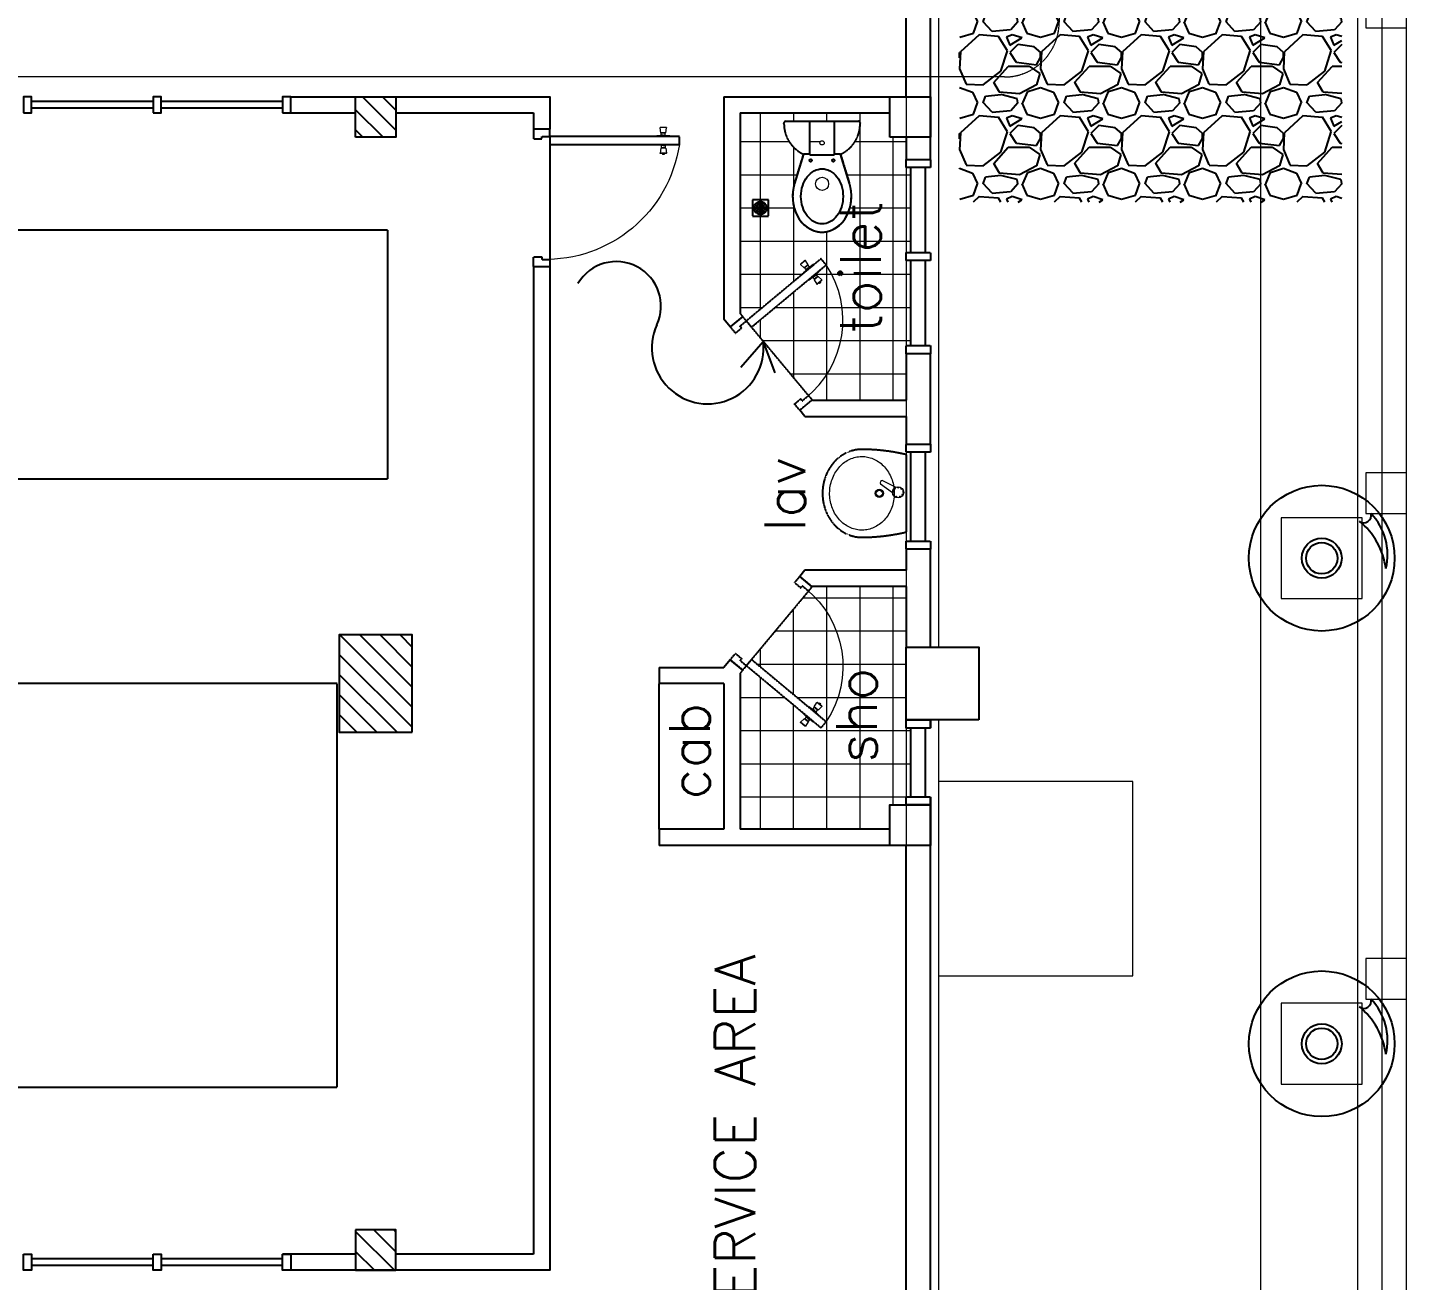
# Model space of a CAD drawing. Header units: inches. Extents: x 65856 to 131389, y 84027 to 134980.
# Drawn here: x 122612 to 131127, y 112648 to 120388 of the extents above; entities that cross this region are included whole.
import ezdxf

# ---------------------------------------------------------------- set-up
doc = ezdxf.new("R2010")
doc.units = ezdxf.units.IN
doc.header["$MEASUREMENT"] = 0
doc.linetypes.add('HIDDEN', pattern=[0.375, 0.25, -0.125])
doc.linetypes.add('HIDDENX2', pattern=[0.75, 0.5, -0.25])
for name, color, linetype in [('2', 2, 'HIDDEN'), ('arki', 8, 'Continuous'), ('COLUMN', 4, 'Continuous'), ('M-X-BKGD', 8, 'Continuous'), ('OPEN', 2, 'Continuous'), ('PIPE FLOOR PLAN', 252, 'Continuous'), ('WINDOWS', 8, 'Continuous')]:
    doc.layers.add(name, color=color, linetype=linetype)
doc.layers.add('DIM', color=251, linetype='Continuous', lineweight=0)
doc.styles.add('SIMPLEX', font='simplex.shx')
pattern_1 = [(90, (-759548.3384, -1071736.904), (-5.49926, 2e-15), [3.175, -6.35]), (210, (-759548.3384, -1071736.904), (2.74963, -4.7625), [3.175, -6.35]), (150, (-759548.3384, -1071733.729), (-2.74963, -4.7625), [3.175, -6.35])]
pattern_2 = [(360, (-515149.84, -451037.27), (8e-14, 205), []), (90, (-515149.84, -451037.27), (-205, 8e-14), [])]

# ---------------------------------------------------------------- blocks, each defined once
blk = doc.blocks.new('d2')
at = {"color": 8}
for p, q in [((607808.6, -250422), (607769.8, -250422)), ((607774, -250453.2), (607769.8, -250422.2)), ((607807, -250420.3), (607771.5, -250420.3)), ((607784.2, -250420.3), (607784.2, -250415.2)), ((607794.3, -250415.2), (607784.2, -250415.2)), ((607794.3, -250420.3), (607794.3, -250415.2)), ((607804.4, -250453.2), (607808.6, -250422.2)), ((607747, -250476), (607831.5, -250476)), ((607749.4, -250473.5), (607774, -250471.8)), ((607789.2, -250473.5), (607749.5, -250473.5)), ((607804.4, -250453.2), (607774, -250453.2)), ((607789.2, -250471.8), (607774, -250471.8)), ((607776.6, -250469.3), (607776.6, -250453.2)), ((607801.9, -250455.8), (607776.6, -250455.8)), ((607789.2, -250469.3), (607776.6, -250469.3)), ((607789.2, -250469.3), (607801.9, -250469.3)), ((607789.2, -250471.8), (607804.4, -250471.8)), ((607789.2, -250473.5), (607828.9, -250473.5)), ((607801.9, -250469.3), (607801.9, -250453.2)), ((607829.1, -250473.5), (607804.4, -250471.8)), ((607747, -250526), (607831.5, -250526)), ((607749.4, -250528.6), (607774, -250530.3)), ((607789.2, -250528.6), (607749.5, -250528.6)), ((607774, -250548.9), (607769.8, -250579.9)), ((607808.6, -250580.1), (607769.8, -250580.1)), ((607807, -250581.8), (607771.5, -250581.8)), ((607789.2, -250530.3), (607774, -250530.3)), ((607804.4, -250548.9), (607774, -250548.9)), ((607789.2, -250532.8), (607776.6, -250532.8)), ((607776.6, -250532.8), (607776.6, -250548.9)), ((607801.9, -250546.3), (607776.6, -250546.3)), ((607789.2, -250528.6), (607828.9, -250528.6)), ((607789.2, -250530.3), (607804.4, -250530.3)), ((607789.2, -250532.8), (607801.9, -250532.8)), ((607801.9, -250532.8), (607801.9, -250548.9)), ((607829.1, -250528.6), (607804.4, -250530.3)), ((607804.4, -250548.9), (607808.6, -250579.9))]:
    blk.add_line(p, q, dxfattribs=at)
for centre, radius, start, end in [((607771.5, -250422), 1.69, 90, 187.69605), ((607807, -250422), 1.69, 352.30395, 90), ((607749.5, -250476), 2.53, 93.94519, 180), ((607776.6, -250471.8), 2.53, 90, 180), ((607801.9, -250471.8), 2.53, 0, 90), ((607828.9, -250476), 2.53, 0, 86.05481), ((607749.5, -250526), 2.53, 180, 266.05481), ((607771.5, -250580.1), 1.69, 172.30395, 270), ((607776.6, -250530.3), 2.53, 180, 270), ((607801.9, -250530.3), 2.53, 270, 0), ((607807, -250580.1), 1.69, 270, 7.69605), ((607828.9, -250526), 2.53, 273.94519, 0)]:
    blk.add_arc(centre, radius, start, end, dxfattribs=at)
at = {"layer": '2'}
for points in [[(606988.9, -249781), (607038.9, -249781), (607038.9, -249766), (607088.9, -249766), (607088.9, -249721), (606988.9, -249721)], [(607888.9, -250476), (607888.9, -250526), (607088.9, -250526), (607088.9, -250476)], [(606988.9, -250511), (607038.9, -250511), (607038.9, -250526), (607088.9, -250526), (607088.9, -250571), (606988.9, -250571)]]:
    blk.add_lwpolyline(points, close=True, dxfattribs=at)
at = {"layer": 'DIM', "linetype": 'Continuous', "lineweight": 0, "ltscale": 10}
blk.add_arc((607063.9, -250599.9), 834.2, 8.53914, 91.71725, dxfattribs=at)
blk = doc.blocks.new('d3')
at = {"color": 8}
for p, q in [((621017.2, -244681.9), (620987.3, -244706.8)), ((621010.6, -244728.1), (620987.5, -244706.9)), ((621014.8, -244681.7), (620987.6, -244704.4)), ((621004.4, -244762.9), (621069.3, -244708.8)), ((621033.9, -244708.6), (621010.6, -244728.1)), ((621033.6, -244712.2), (621014.1, -244728.4)), ((621033.9, -244708.6), (621017.3, -244682.1)), ((621042.3, -244722.6), (621032, -244710.2)), ((621035.2, -244733.9), (621065.7, -244708.5)), ((621065.9, -244708.4), (621045.8, -244722.9)), ((621004.6, -244759.4), (621022.5, -244742.3)), ((621035.2, -244733.9), (621004.7, -244759.3)), ((621022.8, -244738.8), (621012.5, -244726.4)), ((621034.2, -244732.6), (621022.5, -244742.3)), ((621032.5, -244730.7), (621022.8, -244738.8)), ((621032.5, -244730.7), (621042.3, -244722.6)), ((621034.2, -244732.6), (621045.8, -244722.9)), ((621036.4, -244801.3), (621101.3, -244747.2)), ((621039.9, -244801.7), (621059.9, -244787.2)), ((621070.5, -244776.2), (621040, -244801.6)), ((621071.6, -244777.5), (621059.9, -244787.2)), ((621073.2, -244779.5), (621063.5, -244787.6)), ((621063.5, -244787.6), (621073.7, -244799.9)), ((621070.5, -244776.2), (621101, -244750.8)), ((621071.6, -244777.5), (621083.3, -244767.8)), ((621095.1, -244782.1), (621071.8, -244801.5)), ((621071.8, -244801.5), (621088.4, -244828)), ((621091.6, -244781.7), (621072.1, -244797.9)), ((621073.2, -244779.5), (621082.9, -244771.4)), ((621082.9, -244771.4), (621093.2, -244783.7)), ((621101.1, -244750.7), (621083.3, -244767.8)), ((621118.4, -244803.4), (621088.6, -244828.2)), ((621095.1, -244782.1), (621118.2, -244803.2)), ((621118.2, -244805.7), (621090.9, -244828.4)), ((621100.7, -244820.3), (621103.9, -244824.2)), ((621111.7, -244817.7), (621103.9, -244824.2)), ((621108.4, -244813.8), (621111.7, -244817.7))]:
    blk.add_line(p, q, dxfattribs=at)
for centre, radius, start, end in [((620988.6, -244705.7), 1.69, 129.80557, 227.50162), ((621015.9, -244683), 1.69, 32.10952, 129.80557), ((621067.3, -244710.4), 2.53, 39.80557, 125.86038), ((621006.4, -244761.3), 2.53, 133.75076, 219.80557), ((621024.4, -244740.7), 2.53, 129.80557, 219.80557), ((621038.4, -244799.7), 2.53, 219.80557, 305.86038), ((621043.9, -244724.5), 2.53, 39.80557, 129.80557), ((621061.8, -244785.6), 2.53, 219.80557, 309.80557), ((621081.3, -244769.4), 2.53, 309.80557, 39.80557), ((621099.4, -244748.9), 2.53, 313.75076, 39.80557), ((621117.1, -244804.4), 1.69, 309.80557, 47.50162), ((621089.9, -244827.1), 1.69, 212.10952, 309.80557)]:
    blk.add_arc(centre, radius, start, end, dxfattribs=at)
at = {"layer": '2'}
for points in [[(620652.5, -245056.1), (620684.5, -245094.6), (621145.5, -244710.4), (621113.4, -244672)], [(620652.5, -245056.1), (620630.1, -245029.3), (620553.3, -245093.3), (620585.3, -245131.7), (620623.7, -245099.7), (620614.1, -245088.2)], [(621036.6, -245517.1), (621059, -245544), (620982.2, -245608), (620950.2, -245569.6), (620988.6, -245537.6), (620998.2, -245549.1)]]:
    blk.add_lwpolyline(points, close=True, dxfattribs=at)
at = {"layer": 'DIM', "linetype": 'Continuous', "lineweight": 0, "ltscale": 10}
blk.add_arc((620632.7, -245051.9), 616, 308.6429, 33.6638, dxfattribs=at)
blk = doc.blocks.new('WC')
at = {"layer": '2'}
blk.add_lwpolyline([(621273.9, -244405.2, -0.274813), (621120.1, -244508.2, -0.274813), (620966.3, -244405.2, -0.191814), (620950.7, -244206.3), (621006.2, -244026.2, -0.298551), (620885.1, -243836.2), (620885.1, -243831.3, -0.414214), (620895.2, -243821.2), (621345, -243821.2, -0.414214), (621355.1, -243831.3), (621355.1, -243836.2, -0.298551), (621234.1, -244026.2), (621289.5, -244206.3, -0.191814)], format="xyb", close=True, dxfattribs=at)
at = {"layer": 'arki', "color": 8}
blk.add_lwpolyline([(621195.1, -243821.2), (621195.1, -244027.2, -0.414214), (621190.1, -244032.2), (621050.1, -244032.2, -0.414214), (621045.1, -244027.2), (621045.1, -243821.2)], format="xyb", dxfattribs=at)
for points in [[(621120.1, -244508.2, 0.274813), (621273.9, -244405.2, 0.191814), (621289.5, -244206.3), (621234.1, -244026.2), (621195.1, -244026.2), (621195.1, -244027.2, -0.414214), (621190.1, -244032.2), (621050.1, -244032.2, -0.414214), (621045.1, -244027.2), (621045.1, -244026.2), (621006.2, -244026.2), (620950.7, -244206.3, 0.191814), (620966.3, -244405.2, 0.274813)], [(621042.1, -244064.2, -1), (621058.1, -244064.2, -1)], [(621182.1, -244064.2, -1), (621198.1, -244064.2, -1)]]:
    blk.add_lwpolyline(points, format="xyb", close=True, dxfattribs=at)
at = {"layer": 'arki', "color": 8, "flags": 128}
blk.add_lwpolyline([(621120.1, -244116.7, -0.124746), (621168, -244128.8, -0.105774), (621212.1, -244166.5, -0.08674), (621239.8, -244219.8, -0.076839), (621250.1, -244286.7, -0.076839), (621239.8, -244353.6, -0.08674), (621212.1, -244406.9, -0.105774), (621168, -244444.6, -0.124746), (621120.1, -244456.7, -0.124746), (621072.3, -244444.6, -0.105774), (621028.2, -244406.9, -0.08674), (621000.5, -244353.6, -0.076839), (620990.1, -244286.7, -0.076839), (621000.5, -244219.8, -0.08674), (621028.2, -244166.5, -0.105774), (621072.3, -244128.8, -0.124746)], format="xyb", close=True, dxfattribs=at)
at = {"layer": 'arki', "color": 8}
for centre in [(621050.1, -244064.2), (621190.1, -244064.2)]:
    blk.add_circle(centre, 8, dxfattribs=at)
at = {"layer": 'DIM', "linetype": 'Continuous', "lineweight": 0, "ltscale": 10}
for p, q in [((620885.1, -243836.2), (620885.1, -243831.3)), ((621345, -243821.2), (620895.2, -243821.2)), ((621355.1, -243836.2), (621355.1, -243831.3))]:
    blk.add_line(p, q, dxfattribs=at)
for points in [[(621250.1, -244286.7, -0.076839), (621239.8, -244353.6), (621239.8, -244353.6, -0.08674), (621212.1, -244406.9, -0.105774), (621168, -244444.6, -0.124747), (621120.1, -244456.7, -0.124746), (621072.3, -244444.6, -0.105774), (621028.2, -244406.9, -0.08674), (621000.5, -244353.6), (621000.5, -244353.6, -0.076839), (620990.1, -244286.7, -0.076839), (621000.5, -244219.8, -0.08674), (621028.2, -244166.5, -0.105774), (621072.3, -244128.8), (621072.3, -244128.8, -0.124746), (621120.1, -244116.7, -0.124747), (621168, -244128.8), (621168, -244128.8, -0.105774), (621212.1, -244166.5, -0.08674), (621239.8, -244219.8, -0.076839)], [(621042.1, -244064.2, -1), (621058.1, -244064.2, -1)], [(621182.1, -244064.2, -1), (621198.1, -244064.2, -1)]]:
    blk.add_lwpolyline(points, format="xyb", close=True, dxfattribs=at)
for centre, radius in [((621120.1, -243955.9), 13.2), ((621120.1, -244209.1), 40.4)]:
    blk.add_circle(centre, radius, dxfattribs=at)
for centre, radius, start, end in [((620895.2, -243831.3), 10.1, 90, 180), ((621090.6, -243838.9), 205.5, 179.25702, 245.74914), ((621149.7, -243838.9), 205.5, 294.25086, 0.74298), ((621345, -243831.3), 10.1, 0, 90)]:
    blk.add_arc(centre, radius, start, end, dxfattribs=at)
blk = doc.blocks.new('123')
h = blk.add_hatch()
h.set_pattern_fill('ANSI31', color=256, scale=700, style=0)
h.paths.add_polyline_path([(-762145.9, -1069176.2), (-762745.9, -1069176.2), (-762745.9, -1069626.2), (-762145.9, -1069626.2)])
h = blk.add_hatch()
h.set_pattern_fill('ANSI31', color=256, scale=700, style=0)
h.paths.add_polyline_path([(-765820.9, -1069276.2), (-766070.9, -1069276.2), (-766070.9, -1069526.2), (-765820.9, -1069526.2)])
h = blk.add_hatch()
h.set_pattern_fill('ANSI31', color=256, scale=700, style=0)
h.paths.add_polyline_path([(-758820.9, -1069276.2), (-759070.9, -1069276.2), (-759070.9, -1069526.2), (-758820.9, -1069526.2)])
at = {"layer": 'DIM', "linetype": 'Continuous', "lineweight": 0, "ltscale": 10}
h = blk.add_hatch(dxfattribs=at)
h.set_pattern_fill('ANSI37', color=8, scale=1640, angle=-45, style=0)
h.set_pattern_definition(pattern_2)
h.paths.add_polyline_path([(-762220.9, -1072676.2), (-761845.9, -1072676.2), (-761845.9, -1072098), (-761848, -1072096.3), (-761874.9, -1072073.9, -0.377348), (-762681.5, -1072182.7), (-762719.9, -1072150.7), (-762683.1, -1072106.6, -0.394295), (-762683.5, -1072103.1), (-762669.1, -1072083.1, -0.414214), (-762669.4, -1072079.5), (-762681.7, -1072069.3), (-762683.3, -1072071.2), (-762710, -1072054.4), (-762687.3, -1072027.2, -1.069611), (-762685, -1072024.8), (-762662.1, -1072049.7), (-762663.6, -1072051.4), (-762653.2, -1072060.1, -0.414214), (-762649.6, -1072059.7), (-762632.5, -1072041.9, -0.394298), (-762629.1, -1072041.7), (-762335.8, -1071689.8), (-762362.7, -1071667.4), (-762382.1, -1071651.2), (-763345.9, -1071651.2), (-763345.9, -1072576.2), (-763195.9, -1072576.2), (-763195.9, -1072676.2), (-763145.9, -1072676.2), (-763145.9, -1072706), (-762720.9, -1072706.2), (-762720.9, -1072676.2), (-762670.9, -1072676.2)])
h.paths.add_polyline_path([(-762687.6, -1072024.8, -17.3159), (-762687.8, -1072025.2, -0.525772), (-762685, -1072024.8, 0.454021), (-762687.6, -1072024.8)], flags=17)
h.paths.add_polyline_path([(-761874.9, -1072073.9), (-762297.4, -1071721.8), (-762590.6, -1072073.7, -0.394298), (-762590.2, -1072077.1), (-762604.7, -1072097.2, -0.414214), (-762604.4, -1072100.7), (-762594, -1072109.4), (-762610.2, -1072128.8), (-762620.6, -1072120.2, -0.414214), (-762624.2, -1072120.5), (-762641.3, -1072138.4, -0.394295), (-762644.7, -1072138.6), (-762681.5, -1072182.7, 0.377348)], flags=16)
h.paths.add_polyline_path([(-762563.5, -1072128.2), (-762563.5, -1072128.2, 0.000173)], flags=0)
h.paths.add_polyline_path([(-762586.4, -1072153.1), (-762563.7, -1072125.8), (-762590.4, -1072109.1), (-762609.9, -1072132.4), (-762588.6, -1072155.7), (-762588.6, -1072155.7, -1)], flags=0)
h = blk.add_hatch(dxfattribs=at)
h.set_pattern_fill('ANSI37', color=8, scale=1640, angle=-45, style=0)
h.set_pattern_definition(pattern_2)
h.paths.add_polyline_path([(-762220.9, -1072676.2), (-761845.9, -1072676.2), (-761845.9, -1072098), (-761848, -1072096.3), (-761874.9, -1072073.9, -0.377348), (-762681.5, -1072182.7), (-762719.9, -1072150.7), (-762683.1, -1072106.6, -0.394295), (-762683.5, -1072103.1), (-762669.1, -1072083.1, -0.414214), (-762669.4, -1072079.5), (-762681.7, -1072069.3), (-762683.3, -1072071.2), (-762710, -1072054.4), (-762687.3, -1072027.2, -1.069611), (-762685, -1072024.8), (-762662.1, -1072049.7), (-762663.6, -1072051.4), (-762653.2, -1072060.1, -0.414214), (-762649.6, -1072059.7), (-762632.5, -1072041.9, -0.394298), (-762629.1, -1072041.7), (-762335.8, -1071689.8), (-762362.7, -1071667.4), (-762382.1, -1071651.2), (-763345.9, -1071651.2), (-763345.9, -1072576.2), (-763195.9, -1072576.2), (-763195.9, -1072676.2), (-763145.9, -1072676.2), (-763145.9, -1072706), (-762720.9, -1072706.2), (-762720.9, -1072676.2), (-762670.9, -1072676.2)])
h.paths.add_polyline_path([(-762687.6, -1072024.8, -17.3159), (-762687.8, -1072025.2, -0.525772), (-762685, -1072024.8, 0.454021), (-762687.6, -1072024.8)], flags=17)
h.paths.add_polyline_path([(-761874.9, -1072073.9), (-762297.4, -1071721.8), (-762590.6, -1072073.7, -0.394298), (-762590.2, -1072077.1), (-762604.7, -1072097.2, -0.414214), (-762604.4, -1072100.7), (-762594, -1072109.4), (-762610.2, -1072128.8), (-762620.6, -1072120.2, -0.414214), (-762624.2, -1072120.5), (-762641.3, -1072138.4, -0.394295), (-762644.7, -1072138.6), (-762681.5, -1072182.7, 0.377348)], flags=16)
h.paths.add_polyline_path([(-762563.5, -1072128.2), (-762563.5, -1072128.2, 0.000173)], flags=0)
h.paths.add_polyline_path([(-762586.4, -1072153.1), (-762563.7, -1072125.8), (-762590.4, -1072109.1), (-762609.9, -1072132.4), (-762588.6, -1072155.7), (-762588.6, -1072155.7, -1)], flags=0)
at = {"layer": 'OPEN'}
h = blk.add_hatch(dxfattribs=at)
h.set_pattern_fill('HEX', color=8, angle=90, style=0)
h.set_pattern_definition(pattern_1)
h.paths.add_polyline_path([(-759508.3, -1071736.9, 1), (-759508.3, -1071816.9, 1)])
h = blk.add_hatch(dxfattribs=at)
h.set_pattern_fill('HEX', color=8, angle=90, style=0)
h.set_pattern_definition(pattern_1)
h.paths.add_polyline_path([(-759508.3, -1071736.9, 1), (-759508.3, -1071816.9, 1)])
at = {"layer": '2', "color": 8}
for p, q in [((-759115.9, -1070476.2), (-759825.9, -1070476.2)), ((-759115.9, -1070476.2), (-759825.9, -1070476.2)), ((-763345.9, -1071151.2), (-762445.9, -1071151.2)), ((-763345.9, -1071151.2), (-762445.9, -1071151.2)), ((-761874.9, -1072073.9), (-762335.8, -1071689.8)), ((-761874.9, -1072073.9), (-762335.8, -1071689.8)), ((-760666.9, -1072073.9), (-760206, -1071689.8)), ((-760666.9, -1072073.9), (-760206, -1071689.8)), ((-759458.3, -1071726.9), (-759558.3, -1071726.9)), ((-759558.3, -1071726.9), (-759558.3, -1071826.9)), ((-759458.3, -1071726.9), (-759558.3, -1071726.9)), ((-759558.3, -1071726.9), (-759558.3, -1071826.9)), ((-759458.3, -1071826.9), (-759458.3, -1071726.9)), ((-759458.3, -1071826.9), (-759458.3, -1071726.9)), ((-759558.3, -1071826.9), (-759458.3, -1071826.9)), ((-759558.3, -1071826.9), (-759458.3, -1071826.9)), ((-761031.7, -1072676.2), (-761510.1, -1072676.2)), ((-761031.7, -1072676.2), (-761510.1, -1072676.2))]:
    blk.add_line(p, q, dxfattribs=at)
for points in [[(-766040.9, -1068026.2), (-766040.9, -1067276.2)], [(-766040.9, -1068026.2), (-766040.9, -1067276.2)], [(-766000.9, -1068026.2), (-766000.9, -1067276.2)], [(-766000.9, -1068026.2), (-766000.9, -1067276.2)], [(-758890.9, -1068026.2), (-758890.9, -1067276.2)], [(-758890.9, -1068026.2), (-758890.9, -1067276.2)], [(-758850.9, -1068026.2), (-758850.9, -1067276.2)], [(-758850.9, -1068026.2), (-758850.9, -1067276.2)], [(-766040.9, -1068826.2), (-766040.9, -1068076.2)], [(-766040.9, -1068826.2), (-766040.9, -1068076.2)], [(-766000.9, -1068826.2), (-766000.9, -1068076.2)], [(-766000.9, -1068826.2), (-766000.9, -1068076.2)], [(-758890.9, -1068826.2), (-758890.9, -1068076.2)], [(-758890.9, -1068826.2), (-758890.9, -1068076.2)], [(-758850.9, -1068826.2), (-758850.9, -1068076.2)], [(-758850.9, -1068826.2), (-758850.9, -1068076.2)], [(-763195.9, -1072676.2), (-763145.9, -1072676.2), (-763145.9, -1072826.2), (-763195.9, -1072826.2), (-763195.9, -1072676.2)], [(-763195.9, -1072676.2), (-763145.9, -1072676.2), (-763145.9, -1072826.2), (-763195.9, -1072826.2), (-763195.9, -1072676.2)], [(-763145.9, -1072706), (-762720.9, -1072706.2)], [(-763145.9, -1072706), (-762720.9, -1072706.2)], [(-762720.9, -1072676.2), (-762670.9, -1072676.2), (-762670.9, -1072826.2), (-762720.9, -1072826.2), (-762720.9, -1072676.2)], [(-762720.9, -1072676.2), (-762670.9, -1072676.2), (-762670.9, -1072826.2), (-762720.9, -1072826.2), (-762720.9, -1072676.2)], [(-761616.6, -1072676.2), (-761566.6, -1072676.2), (-761566.6, -1072826.2), (-761616.6, -1072826.2), (-761616.6, -1072676.2)], [(-761616.6, -1072676.2), (-761566.6, -1072676.2), (-761566.6, -1072826.2), (-761616.6, -1072826.2), (-761616.6, -1072676.2)], [(-761566.6, -1072706), (-761016.6, -1072706)], [(-761566.6, -1072706), (-761016.6, -1072706)], [(-761016.6, -1072676.2), (-760966.6, -1072676.2), (-760966.6, -1072826.2), (-761016.6, -1072826.2), (-761016.6, -1072676.2)], [(-761016.6, -1072676.2), (-760966.6, -1072676.2), (-760966.6, -1072826.2), (-761016.6, -1072826.2), (-761016.6, -1072676.2)], [(-760408.5, -1072676.2), (-760358.5, -1072676.2), (-760358.5, -1072826.2), (-760408.5, -1072826.2), (-760408.5, -1072676.2)], [(-760408.5, -1072676.2), (-760358.5, -1072676.2), (-760358.5, -1072826.2), (-760408.5, -1072826.2), (-760408.5, -1072676.2)], [(-760358.5, -1072706), (-759833.5, -1072706)], [(-760358.5, -1072706), (-759833.5, -1072706)], [(-759833.5, -1072676.2), (-759783.5, -1072676.2), (-759783.5, -1072826.2), (-759833.5, -1072826.2), (-759833.5, -1072676.2)], [(-759833.5, -1072676.2), (-759783.5, -1072676.2), (-759783.5, -1072826.2), (-759833.5, -1072826.2), (-759833.5, -1072676.2)], [(-759783.5, -1072706), (-759258.5, -1072706)], [(-759783.5, -1072706), (-759258.5, -1072706)], [(-759258.5, -1072676.2), (-759208.5, -1072676.2), (-759208.5, -1072826.2), (-759258.5, -1072826.2), (-759258.5, -1072676.2)], [(-759258.5, -1072676.2), (-759208.5, -1072676.2), (-759208.5, -1072826.2), (-759258.5, -1072826.2), (-759258.5, -1072676.2)], [(-763145.9, -1072796), (-762720.9, -1072796.2)], [(-763145.9, -1072796), (-762720.9, -1072796.2)], [(-761566.6, -1072796), (-761016.6, -1072796)], [(-761566.6, -1072796), (-761016.6, -1072796)], [(-760358.5, -1072796), (-759833.5, -1072796)], [(-760358.5, -1072796), (-759833.5, -1072796)], [(-759783.5, -1072796), (-759258.5, -1072796)], [(-759783.5, -1072796), (-759258.5, -1072796)]]:
    blk.add_lwpolyline(points, dxfattribs=at)
blk.add_circle((-759508.3, -1071776.9), 40, dxfattribs=at)
blk.add_circle((-759508.3, -1071776.9), 40, dxfattribs=at)
for centre, start, end in [((-760329.4, -1072397.8), 180.27846, 193.26541), ((-760329.4, -1072397.8), 180.27846, 193.26541), ((-762212.4, -1072397.8), 346.73459, 359.72154), ((-762212.4, -1072397.8), 346.73459, 359.72154)]:
    blk.add_arc(centre, 1213.1, start, end, dxfattribs=at)
blk.add_ellipse((-761270.9, -1072403.7), major_axis=(271.6, 0), ratio=0.896907, start_param=0, end_param=3.141593, dxfattribs=at)
blk.add_ellipse((-761270.9, -1072403.7), major_axis=(271.6, 0), ratio=0.896907, start_param=0, end_param=3.141593, dxfattribs=at)
at = {"layer": 'COLUMN', "color": 8, "linetype": 'ByBlock'}
for p, q in [((-765970.9, -1069276.2), (-765970.9, -1068826.2)), ((-765970.9, -1069276.2), (-765970.9, -1068826.2)), ((-758920.9, -1068876.2), (-758920.9, -1069276.2)), ((-758920.9, -1068876.2), (-758920.9, -1069276.2)), ((-765970.9, -1070376.2), (-765970.9, -1069526.2)), ((-765970.9, -1070376.2), (-765970.9, -1069526.2)), ((-758920.9, -1069526.2), (-758920.9, -1070376.2)), ((-758920.9, -1069526.2), (-758920.9, -1070376.2)), ((-759870.9, -1070376.2), (-765970.9, -1070376.2)), ((-759870.9, -1070376.2), (-765970.9, -1070376.2)), ((-759870.9, -1070376.2), (-759920.9, -1070376.2)), ((-759870.9, -1070376.2), (-759920.9, -1070376.2)), ((-759870.9, -1070476.2), (-759870.9, -1070376.2)), ((-759870.9, -1070476.2), (-759870.9, -1070376.2)), ((-758920.9, -1070376.2), (-759020.9, -1070376.2)), ((-759020.9, -1070476.2), (-759020.9, -1070376.2)), ((-758920.9, -1070376.2), (-759020.9, -1070376.2)), ((-759020.9, -1070476.2), (-759020.9, -1070376.2))]:
    blk.add_line(p, q, dxfattribs=at)
for points in [[(-759870.9, -1070476.2), (-766070.9, -1070476.2), (-766070.9, -1068826.2)], [(-759870.9, -1070476.2), (-766070.9, -1070476.2), (-766070.9, -1068826.2)], [(-758820.9, -1068876.2), (-758820.9, -1070476.2), (-759020.9, -1070476.2)], [(-758820.9, -1068876.2), (-758820.9, -1070476.2), (-759020.9, -1070476.2)]]:
    blk.add_lwpolyline(points, dxfattribs=at)
for points in [[(-762745.9, -1069626.2), (-762145.9, -1069626.2), (-762145.9, -1069176.2), (-762745.9, -1069176.2)], [(-762745.9, -1069626.2), (-762145.9, -1069626.2), (-762145.9, -1069176.2), (-762745.9, -1069176.2)], [(-765820.9, -1069276.2), (-766070.9, -1069276.2), (-766070.9, -1069526.2), (-765820.9, -1069526.2)], [(-765820.9, -1069276.2), (-766070.9, -1069276.2), (-766070.9, -1069526.2), (-765820.9, -1069526.2)], [(-759070.9, -1069276.2), (-758820.9, -1069276.2), (-758820.9, -1069526.2), (-759070.9, -1069526.2)], [(-759070.9, -1069276.2), (-758820.9, -1069276.2), (-758820.9, -1069526.2), (-759070.9, -1069526.2)]]:
    blk.add_lwpolyline(points, close=True, dxfattribs=at)
at = {"layer": 'DIM', "color": 8, "lineweight": 0}
for p, q in [((-758920.9, -1068876.2), (-758820.9, -1068876.2)), ((-758920.9, -1068876.2), (-758820.9, -1068876.2)), ((-760757.8, -1072019.5), (-760693.8, -1072096.3)), ((-760757.8, -1072019.5), (-760693.8, -1072096.3)), ((-761845.9, -1072098), (-761848, -1072096.3)), ((-761845.9, -1072098), (-761848, -1072096.3))]:
    blk.add_line(p, q, dxfattribs=at)
at = {"layer": 'DIM', "color": 8, "linetype": 'Continuous', "lineweight": 0, "ltscale": 10}
for p, q in [((-760124.8, -1071787.2), (-760124.8, -1071651.2)), ((-759919.8, -1072033.2), (-759919.8, -1071651.2)), ((-759714.8, -1072706), (-759714.8, -1071651.2)), ((-759509.8, -1071986.2), (-759509.8, -1071651.2)), ((-759304.8, -1072003.8), (-759304.8, -1071651.2)), ((-759099.8, -1071955), (-759099.8, -1071651.2)), ((-760311, -1071777.3), (-760198.2, -1071777.3)), ((-760133.1, -1071777.3), (-758921.1, -1071777.3)), ((-760329.8, -1072272.6), (-760329.8, -1071793)), ((-760124.8, -1072281.2), (-760124.8, -1071865.3)), ((-760557, -1071982.3), (-760027.3, -1071982.3)), ((-760534.8, -1072188.2), (-760534.8, -1071963.8)), ((-759962.2, -1071982.3), (-759494.3, -1071982.3)), ((-759377.8, -1071982.3), (-759133.7, -1071982.3)), ((-758971, -1071982.3), (-758921.1, -1071982.3)), ((-759099.8, -1072145.6), (-759099.8, -1072082.4)), ((-760695.9, -1072187.3), (-760536.3, -1072187.3)), ((-760536.3, -1072187.3), (-759867.2, -1072187.3)), ((-760534.8, -1072676.2), (-760534.8, -1072188.2)), ((-759919.8, -1072217.7), (-759919.8, -1072121)), ((-759867.2, -1072187.3), (-759653.9, -1072187.3)), ((-758971, -1072187.3), (-758921.1, -1072187.3)), ((-760329.8, -1072706), (-760329.8, -1072272.6)), ((-760124.8, -1072706), (-760124.8, -1072281.2)), ((-759919.8, -1072706), (-759919.8, -1072217.7)), ((-759509.8, -1072706), (-759509.8, -1072328.6)), ((-759304.8, -1072706), (-759304.8, -1072311)), ((-759099.8, -1072676.2), (-759099.8, -1072359.8)), ((-760695.9, -1072392.3), (-758996.6, -1072392.3)), ((-758979.5, -1072392.3), (-758921.1, -1072392.3)), ((-761212.9, -1072519), (-761266, -1072592.4)), ((-761212.9, -1072519), (-761266, -1072592.4)), ((-761192.6, -1072531.4), (-761233.6, -1072612.2)), ((-761192.6, -1072531.4), (-761233.6, -1072612.2)), ((-760695.9, -1072597.3), (-759070.9, -1072597.3)), ((-776145.3, -1075616.2), (-744963.5, -1075616.2)), ((-767145.3, -1075616.2), (-764395.3, -1075616.2)), ((-764145.3, -1075616.2), (-761395.3, -1075616.2)), ((-761145.3, -1075616.2), (-758395.3, -1075616.2)), ((-786820, -1075766.2), (-744795.1, -1075766.2)), ((-786820, -1075766.2), (-745046.7, -1075766.2))]:
    blk.add_line(p, q, dxfattribs=at)
blk.add_lwpolyline([(-764921.6, -1074993.4), (-764921.6, -1075493.4), (-764421.6, -1075493.4), (-764421.6, -1074993.4)], close=True, dxfattribs=at)
at = {"layer": 'DIM'}
for points in [[(-764395.3, -1075516.2), (-764395.3, -1075766.2), (-764145.3, -1075766.2), (-764145.3, -1075516.2)], [(-761395.3, -1075516.2), (-761395.3, -1075766.2), (-761145.3, -1075766.2), (-761145.3, -1075516.2)], [(-758395.3, -1075516.2), (-758395.3, -1075766.2), (-758145.3, -1075766.2), (-758145.3, -1075516.2)]]:
    blk.add_lwpolyline(points, close=True, dxfattribs=at)
at = {"layer": 'DIM', "color": 8, "linetype": 'Continuous', "lineweight": 0, "ltscale": 10}
for centre, radius in [((-761270.9, -1072511.1), 25.2), ((-761270.9, -1072511.1), 25.2), ((-761270.9, -1072511.1), 19.6), ((-761270.9, -1072511.1), 19.6), ((-761264.9, -1072627.1), 34.7), ((-761264.9, -1072627.1), 34.7)]:
    blk.add_circle(centre, radius, dxfattribs=at)
for centre, radius, start, end in [((-761204.6, -1072528.2), 12.4, 345.12533, 132.10259), ((-761204.6, -1072528.2), 12.4, 345.12533, 132.10259), ((-761297.5, -1072615.2), 6.96, 255.76149, 64.23851), ((-761297.5, -1072615.2), 6.96, 255.76149, 64.23851), ((-761282.2, -1072597.1), 6.96, 215.76149, 24.23851), ((-761282.2, -1072597.1), 6.96, 215.76149, 24.23851), ((-761258.9, -1072592.9), 6.96, 175.76149, 344.23851), ((-761258.9, -1072592.9), 6.96, 175.76149, 344.23851), ((-761238.3, -1072604.8), 6.96, 135.76149, 304.23851), ((-761238.3, -1072604.8), 6.96, 135.76149, 304.23851), ((-761230.2, -1072627.1), 6.96, 95.76149, 264.23851), ((-761230.2, -1072627.1), 6.96, 95.76149, 264.23851), ((-761297.5, -1072638.9), 6.96, 295.76149, 104.23851), ((-761297.5, -1072638.9), 6.96, 295.76149, 104.23851), ((-761282.2, -1072657.1), 6.96, 335.76149, 144.23851), ((-761282.2, -1072657.1), 6.96, 335.76149, 144.23851), ((-761258.9, -1072661.2), 6.96, 15.76149, 184.23851), ((-761258.9, -1072661.2), 6.96, 15.76149, 184.23851), ((-761238.3, -1072649.4), 6.96, 55.76149, 224.23851), ((-761238.3, -1072649.4), 6.96, 55.76149, 224.23851)]:
    blk.add_arc(centre, radius, start, end, dxfattribs=at)
blk.add_open_spline([(-761043.4, -1072403.7), (-761043.4, -1072396.6), (-761043.8, -1072389.4), (-761046.2, -1072370.1), (-761049, -1072358.2), (-761057, -1072334.8), (-761062.2, -1072323.3), (-761075.1, -1072301.4), (-761082.7, -1072291), (-761100.2, -1072271.4), (-761110, -1072262.2), (-761131.4, -1072245.7), (-761143.1, -1072238.3), (-761167.9, -1072225.4), (-761181, -1072220.1), (-761208.2, -1072211.5), (-761222.3, -1072208.4), (-761251, -1072204.6), (-761265.5, -1072203.9), (-761294.5, -1072204.9), (-761308.9, -1072206.6), (-761337.1, -1072212.4), (-761350.8, -1072216.5), (-761377.1, -1072226.9), (-761389.7, -1072233.2), (-761413.2, -1072247.6), (-761424.1, -1072255.8), (-761444, -1072273.7), (-761452.9, -1072283.5), (-761468.5, -1072304.1), (-761475.1, -1072315.1), (-761486, -1072337.7), (-761490.2, -1072349.4), (-761496.2, -1072373.2), (-761497.9, -1072385.3), (-761498.7, -1072409.6), (-761497.9, -1072421.8), (-761493.7, -1072445.8), (-761490.4, -1072457.7), (-761481.2, -1072480.8), (-761475.3, -1072492), (-761461.4, -1072513.5), (-761453.2, -1072523.6), (-761434.8, -1072542.6), (-761424.5, -1072551.4), (-761402.2, -1072567.1), (-761390.1, -1072574.1), (-761364.7, -1072585.9), (-761351.3, -1072590.8), (-761323.6, -1072598.2), (-761309.4, -1072600.8), (-761280.6, -1072603.5), (-761266, -1072603.6), (-761237.1, -1072601.4), (-761222.8, -1072599.1), (-761195, -1072592.2), (-761181.4, -1072587.6), (-761155.7, -1072576.2), (-761143.5, -1072569.4), (-761120.8, -1072554.1), (-761110.3, -1072545.5), (-761091.4, -1072526.9), (-761083, -1072516.8), (-761068.5, -1072495.6), (-761062.4, -1072484.5), (-761052.7, -1072461.5), (-761049.1, -1072449.7), (-761044.5, -1072426.5), (-761043.4, -1072415.1), (-761043.4, -1072403.7)], degree=3, knots=[0, 0, 0, 0, 0.110772, 0.110772, 0.298175, 0.298175, 0.485578, 0.485578, 0.672981, 0.672981, 0.860384, 0.860384, 1.047788, 1.047788, 1.235191, 1.235191, 1.422594, 1.422594, 1.609997, 1.609997, 1.7974, 1.7974, 1.984804, 1.984804, 2.172207, 2.172207, 2.35961, 2.35961, 2.547013, 2.547013, 2.734416, 2.734416, 2.92182, 2.92182, 3.109223, 3.109223, 3.296626, 3.296626, 3.484029, 3.484029, 3.671433, 3.671433, 3.858836, 3.858836, 4.046239, 4.046239, 4.233642, 4.233642, 4.421045, 4.421045, 4.608449, 4.608449, 4.795852, 4.795852, 4.983255, 4.983255, 5.170658, 5.170658, 5.358061, 5.358061, 5.545465, 5.545465, 5.732868, 5.732868, 5.920271, 5.920271, 6.107674, 6.107674, 6.283185, 6.283185, 6.283185, 6.283185], dxfattribs=at)
blk.add_open_spline([(-761043.4, -1072403.7), (-761043.4, -1072396.6), (-761043.8, -1072389.4), (-761046.2, -1072370.1), (-761049, -1072358.2), (-761057, -1072334.8), (-761062.2, -1072323.3), (-761075.1, -1072301.4), (-761082.7, -1072291), (-761100.2, -1072271.4), (-761110, -1072262.2), (-761131.4, -1072245.7), (-761143.1, -1072238.3), (-761167.9, -1072225.4), (-761181, -1072220.1), (-761208.2, -1072211.5), (-761222.3, -1072208.4), (-761251, -1072204.6), (-761265.5, -1072203.9), (-761294.5, -1072204.9), (-761308.9, -1072206.6), (-761337.1, -1072212.4), (-761350.8, -1072216.5), (-761377.1, -1072226.9), (-761389.7, -1072233.2), (-761413.2, -1072247.6), (-761424.1, -1072255.8), (-761444, -1072273.7), (-761452.9, -1072283.5), (-761468.5, -1072304.1), (-761475.1, -1072315.1), (-761486, -1072337.7), (-761490.2, -1072349.4), (-761496.2, -1072373.2), (-761497.9, -1072385.3), (-761498.7, -1072409.6), (-761497.9, -1072421.8), (-761493.7, -1072445.8), (-761490.4, -1072457.7), (-761481.2, -1072480.8), (-761475.3, -1072492), (-761461.4, -1072513.5), (-761453.2, -1072523.6), (-761434.8, -1072542.6), (-761424.5, -1072551.4), (-761402.2, -1072567.1), (-761390.1, -1072574.1), (-761364.7, -1072585.9), (-761351.3, -1072590.8), (-761323.6, -1072598.2), (-761309.4, -1072600.8), (-761280.6, -1072603.5), (-761266, -1072603.6), (-761237.1, -1072601.4), (-761222.8, -1072599.1), (-761195, -1072592.2), (-761181.4, -1072587.6), (-761155.7, -1072576.2), (-761143.5, -1072569.4), (-761120.8, -1072554.1), (-761110.3, -1072545.5), (-761091.4, -1072526.9), (-761083, -1072516.8), (-761068.5, -1072495.6), (-761062.4, -1072484.5), (-761052.7, -1072461.5), (-761049.1, -1072449.7), (-761044.5, -1072426.5), (-761043.4, -1072415.1), (-761043.4, -1072403.7)], degree=3, knots=[0, 0, 0, 0, 0.110772, 0.110772, 0.298175, 0.298175, 0.485578, 0.485578, 0.672981, 0.672981, 0.860384, 0.860384, 1.047788, 1.047788, 1.235191, 1.235191, 1.422594, 1.422594, 1.609997, 1.609997, 1.7974, 1.7974, 1.984804, 1.984804, 2.172207, 2.172207, 2.35961, 2.35961, 2.547013, 2.547013, 2.734416, 2.734416, 2.92182, 2.92182, 3.109223, 3.109223, 3.296626, 3.296626, 3.484029, 3.484029, 3.671433, 3.671433, 3.858836, 3.858836, 4.046239, 4.046239, 4.233642, 4.233642, 4.421045, 4.421045, 4.608449, 4.608449, 4.795852, 4.795852, 4.983255, 4.983255, 5.170658, 5.170658, 5.358061, 5.358061, 5.545465, 5.545465, 5.732868, 5.732868, 5.920271, 5.920271, 6.107674, 6.107674, 6.283185, 6.283185, 6.283185, 6.283185], dxfattribs=at)
at = {"layer": 'PIPE FLOOR PLAN', "color": 8}
for p, q in [((-763345.9, -1071151.2), (-763445.9, -1071151.2)), ((-763445.9, -1072676.2), (-763445.9, -1071151.2)), ((-763345.9, -1071151.2), (-763445.9, -1071151.2)), ((-763445.9, -1072676.2), (-763445.9, -1071151.2)), ((-763345.9, -1071551.2), (-763345.9, -1071151.2)), ((-763345.9, -1071551.2), (-763345.9, -1071151.2)), ((-762345.9, -1071151.2), (-762445.9, -1071151.2)), ((-762445.9, -1071551.2), (-762445.9, -1071151.2)), ((-762345.9, -1071151.2), (-762445.9, -1071151.2)), ((-762445.9, -1071551.2), (-762445.9, -1071151.2)), ((-762345.9, -1071151.2), (-762345.9, -1071551.2)), ((-762345.9, -1071151.2), (-762345.9, -1071551.2)), ((-762445.9, -1071551.2), (-763345.9, -1071551.2)), ((-762445.9, -1071551.2), (-763345.9, -1071551.2)), ((-762362.7, -1071667.4), (-762298.7, -1071590.6)), ((-762362.7, -1071667.4), (-762298.7, -1071590.6)), ((-762298.7, -1071590.6), (-762345.9, -1071551.2)), ((-762298.7, -1071590.6), (-762345.9, -1071551.2)), ((-760243.1, -1071590.6), (-760195.9, -1071551.2)), ((-760243.1, -1071590.6), (-760195.9, -1071551.2)), ((-760179.1, -1071667.4), (-760243.1, -1071590.6)), ((-760179.1, -1071667.4), (-760243.1, -1071590.6)), ((-758820.9, -1071551.2), (-760195.9, -1071551.2)), ((-758820.9, -1071551.2), (-760195.9, -1071551.2)), ((-758820.9, -1071551.2), (-758820.9, -1072651.2)), ((-758820.9, -1071551.2), (-758820.9, -1072651.2)), ((-762382.1, -1071651.2), (-763345.9, -1071651.2)), ((-763345.9, -1072576.2), (-763345.9, -1071651.2)), ((-762382.1, -1071651.2), (-763345.9, -1071651.2)), ((-763345.9, -1072576.2), (-763345.9, -1071651.2)), ((-762362.7, -1071667.4), (-762382.1, -1071651.2)), ((-762362.7, -1071667.4), (-762382.1, -1071651.2)), ((-760179.1, -1071667.4), (-760159.7, -1071651.2)), ((-760179.1, -1071667.4), (-760159.7, -1071651.2)), ((-758921.1, -1071651.2), (-760159.7, -1071651.2)), ((-758921.1, -1071651.2), (-760159.7, -1071651.2)), ((-758921.1, -1071651.2), (-758921.1, -1072576.2)), ((-758921.1, -1071651.2), (-758921.1, -1072576.2)), ((-761848, -1072096.3), (-761784, -1072019.5)), ((-761848, -1072096.3), (-761784, -1072019.5)), ((-761745.9, -1072051.2), (-761784, -1072019.5)), ((-761745.9, -1072051.2), (-761784, -1072019.5)), ((-760795.9, -1072051.2), (-760757.8, -1072019.5)), ((-760795.9, -1072051.2), (-760757.8, -1072019.5)), ((-761845.9, -1072676.2), (-761845.9, -1072098)), ((-761845.9, -1072676.2), (-761845.9, -1072098)), ((-761745.9, -1072676.2), (-761745.9, -1072051.2)), ((-761745.9, -1072676.2), (-761745.9, -1072051.2)), ((-761745.9, -1072676.2), (-761745.9, -1072051.2)), ((-761745.9, -1072676.2), (-761745.9, -1072051.2)), ((-760795.9, -1072051.2), (-760795.9, -1072676.2)), ((-760795.9, -1072051.2), (-760795.9, -1072676.2)), ((-760695.9, -1072098), (-760693.8, -1072096.3)), ((-760695.9, -1072098), (-760693.8, -1072096.3)), ((-760695.9, -1072098), (-760695.9, -1072676.2)), ((-760695.9, -1072098), (-760695.9, -1072676.2)), ((-773270.9, -1072676.2), (-763445.9, -1072676.2)), ((-773270.9, -1072676.2), (-763445.9, -1072676.2)), ((-761845.9, -1072676.2), (-762220.9, -1072676.2)), ((-761845.9, -1072676.2), (-762220.9, -1072676.2)), ((-761616.6, -1072676.2), (-761745.9, -1072676.2)), ((-761616.6, -1072676.2), (-761745.9, -1072676.2)), ((-760795.9, -1072676.2), (-760966.6, -1072676.2)), ((-760795.9, -1072676.2), (-760966.6, -1072676.2)), ((-760408.5, -1072676.2), (-760695.9, -1072676.2)), ((-760408.5, -1072676.2), (-760695.9, -1072676.2)), ((-759070.9, -1072676.2), (-759208.5, -1072676.2)), ((-759070.9, -1072676.2), (-759208.5, -1072676.2)), ((-758820.9, -1072676.2), (-750670.9, -1072676.2)), ((-758820.9, -1072676.2), (-750670.9, -1072676.2)), ((-768220.9, -1072826.2), (-763145.9, -1072826.2)), ((-768220.9, -1072826.2), (-763145.9, -1072826.2)), ((-762720.9, -1072826.2), (-762670.9, -1072826.2)), ((-762720.9, -1072826.2), (-762670.9, -1072826.2)), ((-762220.9, -1072826.2), (-761616.6, -1072826.2)), ((-762220.9, -1072826.2), (-761616.6, -1072826.2)), ((-760966.6, -1072826.2), (-760408.5, -1072826.2)), ((-760966.6, -1072826.2), (-760408.5, -1072826.2)), ((-759208.5, -1072826.2), (-756670.9, -1072826.2)), ((-759208.5, -1072826.2), (-756670.9, -1072826.2))]:
    blk.add_line(p, q, dxfattribs=at)
for points in [[(-763445.9, -1072576.2), (-763195.9, -1072576.2), (-763195.9, -1072826.2), (-763445.9, -1072826.2)], [(-763445.9, -1072576.2), (-763195.9, -1072576.2), (-763195.9, -1072826.2), (-763445.9, -1072826.2)], [(-759070.9, -1072576.2), (-758820.9, -1072576.2), (-758820.9, -1072826.2), (-759070.9, -1072826.2)], [(-759070.9, -1072576.2), (-758820.9, -1072576.2), (-758820.9, -1072826.2), (-759070.9, -1072826.2)], [(-762670.9, -1073126.2), (-762670.9, -1072676.2), (-762220.9, -1072676.2), (-762220.9, -1073126.2)], [(-762670.9, -1073126.2), (-762670.9, -1072676.2), (-762220.9, -1072676.2), (-762220.9, -1073126.2)]]:
    blk.add_lwpolyline(points, close=True, dxfattribs=at)
for radius in [450, 123.3, 97.2]:
    blk.add_circle((-764671.6, -1075243.4), radius, dxfattribs=at)
for centre, radius, start, end in [((-764800.8, -1075177.5), 466.6, 277.94413, 320.23802), ((-764406.5, -1075502.9), 46.1, 144.30955, 283.25782), ((-764650.6, -1075280.8), 369, 256.56355, 313.6447)]:
    blk.add_arc(centre, radius, start, end, dxfattribs=at)
at = {"layer": 'WINDOWS', "color": 8}
for points in [[(-765970.9, -1067226.2), (-765970.9, -1067276.2), (-766070.9, -1067276.2), (-766070.9, -1067226.2), (-765970.9, -1067226.2)], [(-765970.9, -1067226.2), (-765970.9, -1067276.2), (-766070.9, -1067276.2), (-766070.9, -1067226.2), (-765970.9, -1067226.2)], [(-758920.9, -1067226.2), (-758920.9, -1067276.2), (-758820.9, -1067276.2), (-758820.9, -1067226.2), (-758920.9, -1067226.2)], [(-758920.9, -1067226.2), (-758920.9, -1067276.2), (-758820.9, -1067276.2), (-758820.9, -1067226.2), (-758920.9, -1067226.2)], [(-765970.9, -1068026.2), (-765970.9, -1068076.2), (-766070.9, -1068076.2), (-766070.9, -1068026.2), (-765970.9, -1068026.2)], [(-765970.9, -1068026.2), (-765970.9, -1068076.2), (-766070.9, -1068076.2), (-766070.9, -1068026.2), (-765970.9, -1068026.2)], [(-758920.9, -1068026.2), (-758920.9, -1068076.2), (-758820.9, -1068076.2), (-758820.9, -1068026.2), (-758920.9, -1068026.2)], [(-758920.9, -1068026.2), (-758920.9, -1068076.2), (-758820.9, -1068076.2), (-758820.9, -1068026.2), (-758920.9, -1068026.2)], [(-765970.9, -1068826.2), (-765970.9, -1068876.2), (-766070.9, -1068876.2), (-766070.9, -1068826.2), (-765970.9, -1068826.2)], [(-765970.9, -1068826.2), (-765970.9, -1068876.2), (-766070.9, -1068876.2), (-766070.9, -1068826.2), (-765970.9, -1068826.2)], [(-758920.9, -1068826.2), (-758920.9, -1068876.2), (-758820.9, -1068876.2), (-758820.9, -1068826.2), (-758920.9, -1068826.2)], [(-758920.9, -1068826.2), (-758920.9, -1068876.2), (-758820.9, -1068876.2), (-758820.9, -1068826.2), (-758920.9, -1068826.2)]]:
    blk.add_lwpolyline(points, dxfattribs=at)
at = {"layer": 'DIM', "color": 8, "linetype": 'Continuous', "lineweight": 0, "xscale": -1, "rotation": 90}
for name, p in [('d2', (-1009591.9, -463387.3)), ('d2', (-1009591.9, -463387.3)), ('d3', (-1007391.9, -451037.3)), ('d3', (-1007391.9, -451037.3))]:
    blk.add_blockref(name, p, dxfattribs=at)
at = {"layer": 'DIM', "color": 8, "linetype": 'Continuous', "lineweight": 0, "rotation": 270}
for name in ['d3', 'd3', 'WC', 'WC']:
    blk.add_blockref(name, (-515149.8, -451037.3), dxfattribs=at)

msp = doc.modelspace()

# ---------------------------------------------------------------- hatches: boundary and pattern name
at = {"layer": 'M-X-BKGD'}
h = msp.add_hatch(dxfattribs=at)
h.set_pattern_fill('GRAVEL', color=8, scale=500, style=0)
h.set_pattern_definition([(228.0128, (99224.56, 63920.46), (-3999.999116, -4500.00067), [67.268, -6659.544]), (184.9697, (99179.558, 63870.461), (6000.000526, 499.9956535), [115.434, -11427.9625]), (132.5104, (99064.558, 63860.46), (4999.995359, -5500.004337), [81.394, -8058.016]), (267.2737, (98869.558, 63735.461), (499.998009, 10000.0001475), [105.119, -10406.779]), (292.8337, (98864.558, 63630.461), (-2500.004953, 5999.998206), [103.0775, -10204.6865]), (357.2737, (98904.558, 63535.461), (-10000.0001475, 499.998009), [105.119, -10406.779]), (37.6942, (99009.558, 63530.461), (-6500.003673, -4999.9952026), [139.0145, -13762.4245]), (72.2553, (99119.558, 63615.461), (3500.0053814, 10999.9981156), [131.244, -12993.1605]), (121.4296, (99159.558, 63740.461), (-4000.004117, 6499.997518), [105.475, -10442.0365]), (175.2364, (99104.56, 63830.46), (5500.000473, -499.995766), [120.416, -5900.3815]), (222.3974, (98984.558, 63840.461), (-6000.0036755, -5499.996041), [155.724, -15416.6875]), (138.8141, (99364.56, 63730.46), (-3500.001473, 2999.998657), [53.1505, -5261.922]), (171.4692, (99324.558, 63765.46), (6499.999142, -1000.003955), [101.1185, -10010.7555]), (225, (99224.56, 63780.46), (-6e-14, -500.0002), [70.7105, -636.396]), (203.1986, (99189.56, 63840.46), (2499.999865, 1000.00066), [38.079, -3769.8075]), (291.8014, (99154.56, 63825.46), (-499.99996, 1500.00014), [53.8515, -2638.731]), (30.9638, (99174.56, 63775.46), (1499.99901, 1000.00124), [87.4645, -2828.0115]), (161.5651, (99249.56, 63820.46), (1000.0002, -499.9992), [63.2455, -1517.8935]), (16.3895, (98864.558, 63825.46), (5000.001099, 1499.996355), [88.6, -8771.4225]), (70.3462, (98949.558, 63850.46), (-1999.997624, -5500.001068), [74.3305, -7358.704]), (293.1986, (99249.56, 63920.46), (-1000.00066, 2499.999865), [76.1575, -3731.729]), (343.6105, (99279.558, 63850.46), (-5000.001099, 1499.996355), [88.6, -8771.4225]), (339.444, (98864.56, 63515.46), (-2500.00092, 999.998), [85.44, -4186.562]), (294.7751, (98944.56, 63485.46), (-2499.996095, 5500.001711), [71.589, -7087.3215]), (66.8014, (99254.56, 63420.46), (1000.00066, 2499.999865), [76.1575, -3731.729]), (17.354, (99284.558, 63490.46), (-6500.00101, -1999.997251), [83.8155, -8297.712]), (69.444, (99009.56, 63420.46), (-999.998, -2500.00092), [42.72, -4229.282]), (101.3099, (99224.56, 63420.46), (-499.99882, 2000.00038), [25.495, -2524.0145]), (165.9638, (99219.56, 63445.46), (1500.00027, -499.99903), [103.0775, -1958.475]), (186.009, (99119.558, 63470.46), (4999.999875, 499.999659), [95.525, -9456.9615]), (303.6901, (99174.56, 63730.46), (-500.00067, 999.99978), [72.111, -1730.6645]), (353.1572, (99214.558, 63670.461), (8499.999683, -1000.003999), [125.897, -12463.7815]), (60.9454, (99339.56, 63655.46), (-2000.000014, -3500.000192), [51.478, -5096.337]), (90, (99364.56, 63700.46), (-500, 500), [30, -470]), (120.2564, (99109.56, 63485.46), (1999.997443, -3500.001228), [69.462, -6876.76]), (48.0128, (99074.56, 63545.46), (3999.999116, 4500.00067), [134.536, -6592.276]), (0, (99164.56, 63645.46), (500, 500), [130, -370]), (325.3048, (99294.558, 63645.46), (-4999.99713, 3500.004305), [79.057, -7826.637]), (254.0546, (99359.56, 63600.46), (-499.999945, -2000.00006), [72.801, -3567.254]), (207.646, (99339.558, 63530.461), (-9499.9979036, -5000.0038566), [118.5325, -11734.737]), (175.4261, (99234.558, 63475.461), (-6500.000279, 499.9974006), [125.3995, -12414.537])])
h.paths.add_polyline_path([(128366.2, 119309.9), (130727.8, 119309.9), (130727.8, 121889.1), (128366.2, 121889.1)])

# ---------------------------------------------------------------- linework, layer by layer
at = {"layer": 'M-X-BKGD', "color": 8, "linetype": 'Continuous', "lineweight": 0, "ltscale": 10}
for p, q in [((131126.8, 91961.8), (131126.8, 133986.7)), ((131126.8, 91961.8), (131126.8, 133735)), ((130976.8, 117636.4), (130976.8, 120386.4)), ((130976.8, 117636.4), (130976.8, 120386.4)), ((130976.8, 114636.4), (130976.8, 117386.4)), ((130976.8, 114636.4), (130976.8, 117386.4)), ((130976.8, 111636.4), (130976.8, 114386.4)), ((130976.8, 111636.4), (130976.8, 114386.4))]:
    msp.add_line(p, q, dxfattribs=at)
at = {"layer": 'M-X-BKGD', "color": 8, "linetype": 'HIDDEN', "lineweight": 0, "ltscale": 10}
for p, q in [((130226.8, 91961.8), (130226.8, 133649.9)), ((130826.8, 91961.8), (130826.8, 133649.9))]:
    msp.add_line(p, q, dxfattribs=at)
at = {"layer": 'M-X-BKGD', "color": 8, "linetype": 'HIDDENX2', "lineweight": 0, "ltscale": 10}
for p, q in [((126911.8, 119960.8), (128011.8, 119960.8)), ((126911.8, 118585.8), (126911.8, 119960.8)), ((126951.2, 118538.6), (126911.8, 118585.8)), ((127028, 118602.6), (126951.2, 118538.6)), ((127456.9, 118087.9), (127028, 118602.6)), ((127380.1, 118023.9), (127456.9, 118087.9)), ((127411.8, 117985.8), (127380.1, 118023.9)), ((128036.8, 117985.8), (127411.8, 117985.8)), ((127380.1, 116997.8), (127411.8, 117035.8)), ((127456.9, 116933.8), (127380.1, 116997.8)), ((127411.8, 117035.8), (128036.8, 117035.8)), ((127028, 116419.1), (127456.9, 116933.8)), ((126511.8, 116335.8), (126511.8, 116435.8)), ((126511.8, 116435.8), (126911.8, 116435.8)), ((126911.8, 116435.8), (126951.2, 116483.1)), ((126951.2, 116483.1), (127028, 116419.1)), ((126511.8, 115435.8), (126511.8, 116335.8)), ((126511.8, 115335.8), (126511.8, 115435.8))]:
    msp.add_line(p, q, dxfattribs=at)
at = {"layer": 'M-X-BKGD', "color": 8}
for p, q in [((128011.8, 119960.8), (128186.8, 119960.8)), ((127154.2, 118447.2), (127016.6, 118288.9)), ((127154.2, 118447.2), (127226.9, 118255.9)), ((127936.8, 115335.8), (126511.8, 115335.8)), ((128186.8, 115335.8), (127936.8, 115335.8))]:
    msp.add_line(p, q, dxfattribs=at)
at = {"layer": 'M-X-BKGD', "color": 8, "linetype": 'Continuous', "lineweight": 0, "ltscale": 10}
for points in [[(128036.8, 104560.8), (109486.8, 104560.8), (109486.8, 128110.8), (128036.8, 128110.8)], [(130876.8, 120386.4), (131126.8, 120386.4), (131126.8, 120636.4), (130876.8, 120636.4)], [(130876.8, 117386.4), (131126.8, 117386.4), (131126.8, 117636.4), (130876.8, 117636.4)], [(130354, 116860.2), (130854, 116860.2), (130854, 117360.2), (130354, 117360.2)], [(128036.8, 116110.8), (128486.8, 116110.8), (128486.8, 116560.8), (128036.8, 116560.8)], [(128236.8, 114530.8), (129436.8, 114530.8), (129436.8, 115730.8), (128236.8, 115730.8)], [(130876.8, 114386.4), (131126.8, 114386.4), (131126.8, 114636.4), (130876.8, 114636.4)]]:
    msp.add_lwpolyline(points, close=True, dxfattribs=at)
at = {"layer": 'M-X-BKGD', "color": 8, "linetype": 'HIDDEN', "lineweight": 0, "ltscale": 10}
msp.add_lwpolyline([(112491.7, 120420.9), (112491.7, 123261.7, -0.414214), (112829.8, 123599.8), (128644.2, 123599.8, -0.414214), (128982.3, 123261.7), (128982.3, 120420.9, -0.414214), (128644.2, 120082.8), (112829.8, 120082.8, -0.414214)], format="xyb", close=True, dxfattribs=at)
at = {"layer": 'M-X-BKGD', "color": 8, "linetype": 'Continuous', "lineweight": 0, "ltscale": 10}
for points in [[(128236.8, 122110.8), (128236.8, 116560.8)], [(128236.8, 116110.8), (128236.8, 110560.8)]]:
    msp.add_lwpolyline(points, dxfattribs=at)
at = {"layer": 'M-X-BKGD', "color": 8, "linetype": 'HIDDEN', "ltscale": 3.5}
for points in [[(124834.8, 119138.5), (124834.8, 117598.7), (117871.9, 117598.7), (117871.9, 119138.5)], [(121540.7, 116335.8), (121540.7, 113841.6), (124522.7, 113841.6), (124522.7, 116335.8)]]:
    msp.add_lwpolyline(points, close=True, dxfattribs=at)
at = {"layer": 'M-X-BKGD', "color": 8}
for radius in [450, 123.3, 97.2]:
    msp.add_circle((130604, 117110.2), radius, dxfattribs=at)
for centre, radius, start, end in [((126247.6, 118666.3), 276, 335.4048, 149.22907), ((126811.9, 118408), 344.5, 155.4048, 6.52663), ((130863.5, 117375.2), 46.1, 234.30955, 13.25782), ((130538.1, 116980.9), 466.6, 7.94413, 50.23802), ((130641.4, 117131.2), 369, 346.56355, 43.6447)]:
    msp.add_arc(centre, radius, start, end, dxfattribs=at)

# ---------------------------------------------------------------- block references
at = {"layer": 'M-X-BKGD', "rotation": 90}
msp.add_blockref('123', (-944639.4, 878781.7), dxfattribs=at)

# ---------------------------------------------------------------- texts
at = {"layer": 'M-X-BKGD', "color": 8, "style": 'SIMPLEX'}
for s, p in [('toilet', (127880.2, 118494.6)), ('lav', (127413.4, 117273.7)), ('sho', (127855.8, 115844.9)), ('cab', (126824.1, 115618.7)), ('SERVICE AREA', (127104.9, 112326.8))]:
    msp.add_text(s, height=250, rotation=90, dxfattribs=at).set_placement(p)

doc.saveas('drawing.dxf')
